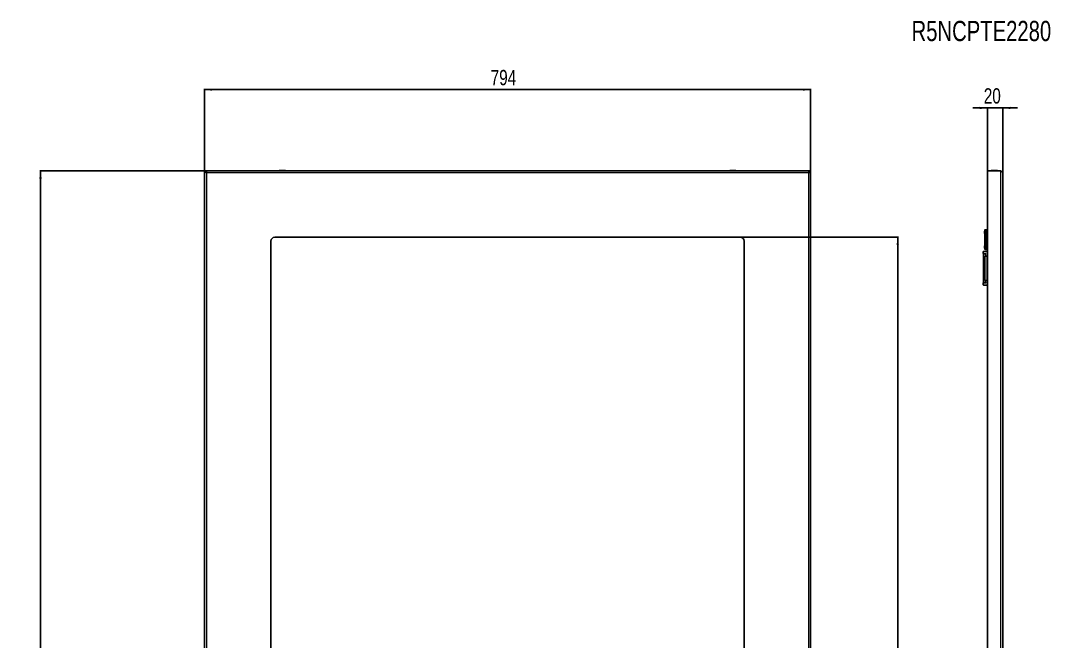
# Model space of a CAD drawing. Header units: millimetres. Extents: x -769 to 1797, y -1657 to 1017.
# Drawn here: x -769 to 580, y 204 to 1017 of the extents above; entities that cross this region are included whole.
import ezdxf

# ---------------------------------------------------------------- set-up
doc = ezdxf.new("R2010")
doc.units = ezdxf.units.MM
doc.layers.add('FORMAT', color=7, linetype='Continuous')
doc.styles.add('SLDTEXTSTYLE0', font='TXT', dxfattribs={"width": 0.75})
doc.dimstyles.new('SLDDIMSTYLE0', dxfattribs={"dimtxt": 20, "dimasz": 10, "dimexe": 0, "dimexo": 0.0625, "dimgap": 5, "dimtad": 2, "dimdec": 1, "dimrnd": 1e-09, "dimzin": 12, "dimdsep": 46, "dimtxsty": 'SLDTEXTSTYLE0', "dimsah": 1, "dimcen": 0.09, "dimadec": 0, "dimazin": 3, "dimtfac": 1, "dimtofl": 0, "dimtmove": 0, "dimatfit": 3, "dimfxl": 0, "dimfrac": 2, "dimtolj": 1, "dimtzin": 12, "dimarcsym": 0})
doc.dimstyles.new('SLDDIMSTYLE1', dxfattribs={"dimtxt": 20, "dimasz": 10, "dimexe": 0, "dimexo": 0.0625, "dimgap": 5, "dimtad": 2, "dimdec": 1, "dimrnd": 1e-09, "dimzin": 12, "dimdsep": 46, "dimtxsty": 'SLDTEXTSTYLE0', "dimsah": 1, "dimcen": 0.09, "dimadec": 0, "dimazin": 3, "dimtfac": 1, "dimtmove": 0, "dimatfit": 0, "dimfxl": 0, "dimfrac": 2, "dimtolj": 1, "dimtzin": 12, "dimarcsym": 0})

# ---------------------------------------------------------------- blocks, each defined once
blk = doc.blocks.new('_D')
at = {"layer": 'FORMAT'}
for p, q in [((-528.3, 820.5), (-528.3, 928)), ((-528.3, 927), (265.7, 927)), ((265.7, 820.5), (265.7, 928))]:
    blk.add_line(p, q, dxfattribs=at)
for points in [[(-528.3, 927), (-518.3, 925.5), (-518.3, 928.5)], [(265.7, 927), (255.7, 928.5), (255.7, 925.5)]]:
    blk.add_solid(points, dxfattribs=at)
at = {"layer": 'FORMAT', "insert": (-153.4, 952.8), "char_height": 20, "attachment_point": 1, "style": 'SLDTEXTSTYLE0'}
blk.add_mtext('794', dxfattribs=at)
blk = doc.blocks.new('_D_1')
at = {"layer": 'FORMAT'}
for p, q in [((-528.3, 820.5), (-744.1, 820.5)), ((-743.1, -1334.5), (-743.1, 820.5)), ((-528.3, -1334.5), (-744.1, -1334.5))]:
    blk.add_line(p, q, dxfattribs=at)
for points in [[(-743.1, 820.5), (-744.6, 810.5), (-741.5, 810.5)], [(-743.1, -1334.5), (-741.5, -1324.5), (-744.6, -1324.5)]]:
    blk.add_solid(points, dxfattribs=at)
at = {"layer": 'FORMAT', "insert": (-768.8, -286.6), "char_height": 20, "attachment_point": 1, "rotation": 90, "style": 'SLDTEXTSTYLE0'}
blk.add_mtext('2155', dxfattribs=at)
blk = doc.blocks.new('_D_3')
at = {"layer": 'FORMAT'}
for p, q in [((173.8, 733.5), (380.8, 733.5)), ((379.8, -1247.5), (379.8, 733.5)), ((173.8, -1247.5), (380.8, -1247.5))]:
    blk.add_line(p, q, dxfattribs=at)
for points in [[(379.8, 733.5), (378.2, 723.5), (381.3, 723.5)], [(379.8, -1247.5), (381.3, -1237.5), (378.2, -1237.5)]]:
    blk.add_solid(points, dxfattribs=at)
at = {"layer": 'FORMAT', "insert": (354, -286.6), "char_height": 20, "attachment_point": 1, "rotation": 90, "style": 'SLDTEXTSTYLE0'}
blk.add_mtext('1981', dxfattribs=at)
blk = doc.blocks.new('_D_5')
at = {"layer": 'FORMAT'}
for p, q in [((497.3, 820.5), (497.3, 904)), ((517.3, 817.9), (517.3, 904)), ((497.3, 903), (478, 903)), ((497.3, 903), (517.3, 903)), ((517.3, 903), (536.5, 903))]:
    blk.add_line(p, q, dxfattribs=at)
for points in [[(497.3, 903), (487.3, 904.5), (487.3, 901.5)], [(517.3, 903), (527.3, 901.5), (527.3, 904.5)]]:
    blk.add_solid(points, dxfattribs=at)
at = {"layer": 'FORMAT', "insert": (492.5, 928.8), "char_height": 20, "attachment_point": 1, "style": 'SLDTEXTSTYLE0'}
blk.add_mtext('20', dxfattribs=at)

msp = doc.modelspace()

# ---------------------------------------------------------------- linework, layer by layer
at = {"color": 7, "linetype": 'Continuous', "lineweight": 25}
for p, q in [((-528.25, 820.49), (-526.25, 820.49)), ((-528.25, -1334.51), (-528.25, 820.49)), ((263.45, 820.49), (-525.95, 820.49)), ((-525.95, 818.76), (-525.95, 820.49)), ((263.45, 820.49), (263.45, 818.76)), ((265.75, 820.49), (263.75, 820.49)), ((265.75, -1334.51), (265.75, 820.49)), ((497.27, -1334.51), (497.27, 820.49)), ((514.67, 820.49), (497.27, 820.49)), ((517.27, 817.89), (517.27, -181.01)), ((493.67, 742.99), (493.67, 717.99)), ((497.27, 743.49), (495.67, 743.49)), ((-441.25, 728.49), (-441.25, -1242.51)), ((173.75, 733.49), (-436.25, 733.49)), ((178.75, -1242.51), (178.75, 728.49)), ((497.27, 714.99), (492.22, 714.99)), ((495.67, 717.49), (497.27, 717.49)), ((491.72, 714.49), (491.72, 712.49)), ((492.22, 711.99), (495.72, 711.99)), ((492.22, 711.99), (492.22, 711.69)), ((492.22, 674.29), (492.22, 711.69)), ((492.22, 711.69), (495.22, 711.69)), ((493.77, 708.99), (496.77, 708.99)), ((493.77, 676.99), (493.77, 708.99)), ((494.72, 711.99), (494.72, 711.69)), ((495.22, 711.69), (495.72, 711.69)), ((495.72, 711.69), (495.72, 711.99)), ((497.27, 708.99), (496.77, 708.99)), ((496.77, 676.99), (493.77, 676.99)), ((496.77, 676.99), (497.27, 676.99)), ((491.72, 673.49), (491.72, 671.49)), ((495.22, 674.29), (492.22, 674.29)), ((492.22, 674.29), (492.22, 673.99)), ((495.72, 673.99), (492.22, 673.99)), ((492.22, 670.99), (497.27, 670.99)), ((494.72, 674.29), (494.72, 673.99)), ((495.72, 674.29), (495.22, 674.29)), ((495.72, 673.99), (495.72, 674.29))]:
    msp.add_line(p, q, dxfattribs=at)
at = {"color": 8, "linetype": 'Continuous', "lineweight": 18}
for p, q in [((263.15, 817.89), (-525.65, 817.89)), ((-525.65, 817.89), (-525.65, -181.02)), ((-426.25, 820.62), (-431.11, 820.62)), ((-426.25, 820.74), (-431, 820.74)), ((-421.5, 820.74), (-426.25, 820.74)), ((-421.39, 820.62), (-426.25, 820.62)), ((168.61, 820.62), (158.89, 820.62)), ((168.5, 820.74), (159, 820.74)), ((263.15, -1331.91), (263.15, 817.89)), ((511.13, 820.62), (501.41, 820.62)), ((511.02, 820.74), (501.52, 820.74)), ((514.67, -1334.51), (514.67, 820.49)), ((495.67, 742.99), (497.27, 742.99)), ((495.67, 717.99), (495.67, 742.99)), ((497.27, 717.99), (495.67, 717.99)), ((495.22, 711.69), (495.22, 711.99)), ((495.22, 708.99), (495.22, 711.69)), ((496.77, 676.99), (496.77, 708.99)), ((495.22, 674.29), (495.22, 676.99)), ((495.22, 673.99), (495.22, 674.29))]:
    msp.add_line(p, q, dxfattribs=at)
at = {"color": 7, "linetype": 'Continuous', "lineweight": 25}
for centre, radius, start, end in [((-430.99, 820.62), 0.126, 96.02558, 180), ((-405.35, 820.56), 25.77, 179.86102, 180.13898), ((-426.25, 775.74), 45.25, 90.0016, 96.02558), ((-426.25, 775.74), 45.25, 83.97442, 89.9984), ((-421.52, 820.62), 0.126, 0, 83.97442), ((-447.16, 820.56), 25.77, 359.86102, 0.13898), ((159.01, 820.62), 0.126, 96.02558, 180), ((184.65, 820.56), 25.77, 179.86102, 180.13898), ((163.75, 775.74), 45.25, 90.0016, 96.02558), ((163.75, 775.74), 45.25, 83.97442, 89.9984), ((168.48, 820.62), 0.126, 0, 83.97442), ((142.84, 820.56), 25.77, 359.86102, 0.13898), ((501.54, 820.62), 0.126, 96.02558, 180), ((527.18, 820.56), 25.77, 179.86102, 180.13898), ((506.27, 775.74), 45.25, 90.0016, 96.02558), ((506.27, 775.74), 45.25, 83.97442, 89.9984), ((511.01, 820.62), 0.126, 0, 83.97442), ((485.37, 820.56), 25.77, 359.86102, 0.13898), ((-436.25, 728.49), 5, 90, 180), ((173.75, 728.49), 5, 0, 90), ((492.22, 714.49), 0.5, 90, 180), ((492.22, 712.49), 0.5, 180, 270), ((492.22, 673.49), 0.5, 90, 180), ((492.22, 671.49), 0.5, 180, 270)]:
    msp.add_arc(centre, radius, start, end, dxfattribs=at)
for points, knots in [([(-528.25, 820.49), (-528.25, 820.38), (-528.24, 820.28), (-528.17, 820.06), (-528.12, 819.95), (-527.99, 819.73), (-527.91, 819.63), (-527.72, 819.41), (-527.61, 819.3), (-527.37, 819.08), (-527.24, 818.98), (-526.95, 818.76), (-526.8, 818.65), (-526.33, 818.32), (-526, 818.11), (-525.65, 817.89)], [0, 0, 0, 0, 0.125, 0.125, 0.25, 0.25, 0.375, 0.375, 0.5, 0.5, 0.625, 0.625, 0.75, 0.75, 1, 1, 1, 1]), ([(-526.25, 820.49), (-526.25, 820.06), (-526.19, 819.63), (-525.97, 818.76), (-525.81, 818.33), (-525.65, 817.89)], [0, 0, 0, 0, 0.5, 0.5, 1, 1, 1, 1]), ([(-525.65, 817.89), (-525.68, 818.23), (-525.7, 818.57), (-525.75, 819.2), (-525.78, 819.49), (-525.83, 819.97), (-525.85, 820.17), (-525.9, 820.43), (-525.93, 820.49), (-525.95, 820.49)], [0, 0, 0, 0, 0.25, 0.25, 0.5, 0.5, 0.75, 0.75, 1, 1, 1, 1]), ([(263.15, 817.89), (263.31, 818.33), (263.46, 818.76), (263.68, 819.63), (263.75, 820.06), (263.75, 820.49)], [0, 0, 0, 0, 0.5, 0.5, 1, 1, 1, 1]), ([(263.15, 817.89), (263.32, 818), (263.49, 818.11), (263.82, 818.33), (263.99, 818.44), (264.3, 818.65), (264.45, 818.76), (264.73, 818.98), (264.87, 819.09), (265.11, 819.3), (265.22, 819.41), (265.4, 819.63), (265.49, 819.74), (265.68, 820.06), (265.75, 820.27), (265.75, 820.49)], [0, 0, 0, 0, 0.125, 0.125, 0.25, 0.25, 0.375, 0.375, 0.5, 0.5, 0.625, 0.625, 0.75, 0.75, 1, 1, 1, 1]), ([(263.45, 820.49), (263.42, 820.49), (263.4, 820.43), (263.35, 820.17), (263.32, 819.97), (263.27, 819.49), (263.25, 819.2), (263.2, 818.57), (263.17, 818.23), (263.15, 817.89)], [0, 0, 0, 0, 0.25, 0.25, 0.5, 0.5, 0.75, 0.75, 1, 1, 1, 1]), ([(514.67, 820.49), (514.84, 820.38), (515.01, 820.28), (515.35, 820.06), (515.51, 819.95), (515.83, 819.73), (515.98, 819.63), (516.26, 819.41), (516.39, 819.3), (516.63, 819.08), (516.74, 818.98), (516.93, 818.76), (517.01, 818.65), (517.21, 818.32), (517.27, 818.11), (517.27, 817.89)], [0, 0, 0, 0, 0.125, 0.125, 0.25, 0.25, 0.375, 0.375, 0.5, 0.5, 0.625, 0.625, 0.75, 0.75, 1, 1, 1, 1]), ([(493.37, 741), (493.37, 741.05), (493.37, 741.14), (493.37, 741.22), (493.37, 741.31), (493.37, 741.44), (493.37, 741.47), (493.37, 741.49)], [0, 0, 0, 0, 0.1246927, 0.1871822, 0.2497734, 0.5000394, 1, 1, 1, 1]), ([(493.37, 740.79), (493.37, 740.79), (493.37, 740.79), (493.37, 740.8), (493.37, 740.82), (493.37, 740.84), (493.37, 740.88), (493.37, 740.92), (493.37, 740.96), (493.37, 740.98), (493.37, 741)], [0, 0, 0, 0, 0.1288253, 0.1801694, 0.2433966, 0.3698599, 0.4998642, 0.7496495, 0.8434763, 1, 1, 1, 1]), ([(493.37, 739.28), (493.37, 739.36), (493.37, 739.51), (493.37, 739.73), (493.37, 739.91), (493.37, 740.08), (493.37, 740.18), (493.37, 740.19), (493.37, 740.2)], [0, 0, 0, 0, 0.1250486, 0.2498861, 0.3708558, 0.4998199, 0.7496086, 1, 1, 1, 1]), ([(493.37, 738.43), (493.37, 738.44), (493.37, 738.45), (493.37, 738.54), (493.37, 738.64), (493.37, 738.77), (493.37, 738.97), (493.37, 739.16), (493.37, 739.28)], [0, 0, 0, 0, 0.25007, 0.3791813, 0.5004993, 0.6241696, 0.7508424, 1, 1, 1, 1]), ([(493.37, 722.55), (493.37, 722.55), (493.37, 722.53), (493.37, 722.45), (493.37, 722.35), (493.37, 722.22), (493.37, 722.01), (493.37, 721.83), (493.37, 721.71)], [0, 0, 0, 0, 0.2500695, 0.3795588, 0.5004992, 0.6245563, 0.7508428, 1, 1, 1, 1]), ([(493.37, 721.71), (493.37, 721.67), (493.37, 721.59), (493.37, 721.44), (493.37, 721.25), (493.37, 721.08), (493.37, 720.91), (493.37, 720.8), (493.37, 720.79), (493.37, 720.79)], [0, 0, 0, 0, 0.0626366, 0.1252782, 0.2500723, 0.3748405, 0.4999941, 0.7496958, 1, 1, 1, 1]), ([(493.37, 720.2), (493.37, 720.2), (493.37, 720.2), (493.37, 720.19), (493.37, 720.17), (493.37, 720.15), (493.37, 720.09), (493.37, 720.03), (493.37, 719.99)], [0, 0, 0, 0, 0.1310705, 0.1824367, 0.2437962, 0.3713877, 0.5004416, 1, 1, 1, 1]), ([(493.37, 719.99), (493.37, 719.96), (493.37, 719.91), (493.37, 719.83), (493.37, 719.76), (493.37, 719.67), (493.37, 719.54), (493.37, 719.51), (493.37, 719.49)], [0, 0, 0, 0, 0.0626863, 0.1251726, 0.1876279, 0.2501847, 0.5003136, 1, 1, 1, 1])]:
    msp.add_open_spline(points, degree=3, knots=knots, dxfattribs=at)
for points in [[(493.67, 742.99), (493.68, 743.06), (493.69, 743.19), (493.81, 743.36), (493.98, 743.47), (494.11, 743.49), (494.17, 743.49)], [(495.67, 743.49), (495.48, 743.49), (495.08, 743.49), (494.59, 743.49), (494.24, 743.49), (494.19, 743.49), (494.17, 743.49)], [(494.17, 717.49), (494.11, 717.5), (493.98, 717.52), (493.81, 717.63), (493.69, 717.8), (493.68, 717.93), (493.67, 717.99)], [(494.17, 717.49), (494.19, 717.49), (494.24, 717.49), (494.59, 717.49), (495.08, 717.49), (495.48, 717.49), (495.67, 717.49)]]:
    msp.add_open_spline(points, degree=3, dxfattribs=at)
at = {"color": 8, "linetype": 'Continuous', "lineweight": 18}
for points in [[(495.67, 742.99), (495.41, 742.99), (494.89, 742.99), (494.23, 742.99), (493.76, 742.99), (493.7, 742.99), (493.67, 742.99)], [(495.67, 743.49), (495.67, 743.49), (495.67, 743.47), (495.67, 743.36), (495.67, 743.19), (495.67, 743.06), (495.67, 742.99)], [(493.67, 717.99), (493.7, 717.99), (493.76, 717.99), (494.23, 717.99), (494.89, 717.99), (495.41, 717.99), (495.67, 717.99)], [(495.67, 717.99), (495.67, 717.93), (495.67, 717.8), (495.67, 717.63), (495.67, 717.52), (495.67, 717.5), (495.67, 717.49)]]:
    msp.add_open_spline(points, degree=3, dxfattribs=at)

# ---------------------------------------------------------------- texts
at = {"layer": 'FORMAT', "insert": (397.93, 1017.05), "char_height": 26.4583, "attachment_point": 1, "style": 'SLDTEXTSTYLE0'}
msp.add_mtext('R5NCPTE2280', dxfattribs=at)

# ---------------------------------------------------------------- dimensions: what is measured, and where the dimension line sits
at = {"layer": 'FORMAT'}
for base, p1, p2, dimstyle, picture, middle in [((265.75, 926.99), (-528.25, 820.49), (265.75, 820.49), 'SLDDIMSTYLE0', '_D', (-131.25, 926.99)), ((517.27, 902.99), (497.27, 820.49), (517.27, 817.89), 'SLDDIMSTYLE1', '_D_5', (507.27, 902.99))]:
    dim = msp.add_linear_dim(base=base, p1=p1, p2=p2, dimstyle=dimstyle, dxfattribs=at)
    dim.commit()
    dim.dimension.update_dxf_attribs({"geometry": picture, "text_midpoint": middle, "dimtype": 160})
for base, p1, p2, picture, middle in [((-743.06, 820.49), (-528.25, -1334.51), (-528.25, 820.49), '_D_1', (-743.06, -257.01)), ((379.75, 733.49), (173.75, -1247.51), (173.75, 733.49), '_D_3', (379.75, -257.01))]:
    dim = msp.add_linear_dim(base=base, p1=p1, p2=p2, angle=90, dimstyle='SLDDIMSTYLE0', dxfattribs=at)
    dim.commit()
    dim.dimension.update_dxf_attribs({"geometry": picture, "text_midpoint": middle, "dimtype": 160})

doc.saveas('drawing.dxf')
